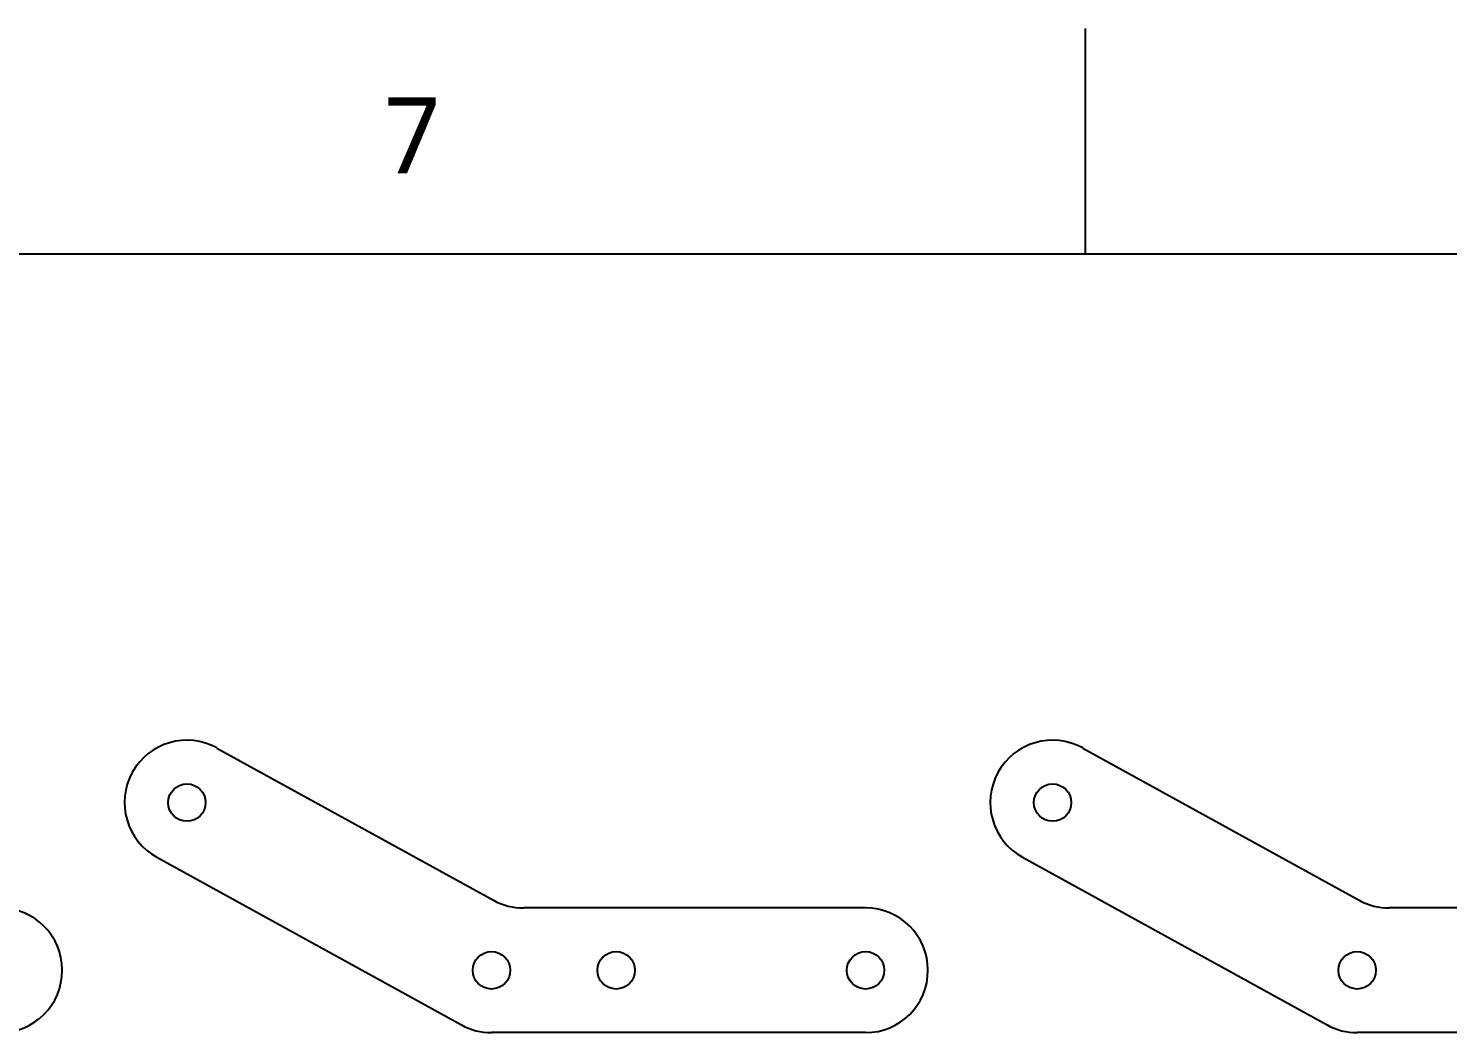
# Model space of a CAD drawing. Extents: x 0.1 to 34, y 0 to 22.
# Drawn here: x 5.2 to 9.681, y 18.791 to 21.962 of the extents above; entities that cross this region are included whole.
import ezdxf

# ---------------------------------------------------------------- set-up
doc = ezdxf.new("R2010")
doc.units = 0
doc.header["$LTSCALE"] = 0.5
doc.header["$MEASUREMENT"] = 0
for name, color, linetype in [('BORDER_FRAME', 7, 'CONTINUOUS'), ('BORDER_ZONES', 7, 'CONTINUOUS'), ('VISIBLE', 7, 'CONTINUOUS')]:
    doc.layers.add(name, color=color, linetype=linetype)
doc.styles.add('ONSHAPE-STANDARD', font='NotoSans-Regular.ttf')

msp = doc.modelspace()

# ---------------------------------------------------------------- linework, layer by layer
at = {"layer": 'BORDER_FRAME'}
msp.add_line((0.7875, 21.25), (33.2875, 21.25), dxfattribs=at)
at = {"layer": 'BORDER_ZONES'}
msp.add_line((8.5375, 21.25), (8.5375, 21.9625), dxfattribs=at)
at = {"layer": 'VISIBLE'}
for p, q in [((5.7957, 19.6897), (6.6686, 19.209)), ((8.529, 19.6897), (9.4019, 19.209)), ((5.6057, 19.3449), (6.5674, 18.8153)), ((8.339, 19.3449), (9.3007, 18.8153)), ((7.8435, 19.1845), (6.7636, 19.1845)), ((10.5767, 19.1845), (9.4969, 19.1845)), ((7.8435, 18.7908), (6.6624, 18.7908)), ((10.5767, 18.7908), (9.3956, 18.7908))]:
    msp.add_line(p, q, dxfattribs=at)
for centre in [(5.7007, 19.5173), (8.434, 19.5173), (6.6624, 18.9877), (7.0561, 18.9877), (7.8435, 18.9877), (9.3956, 18.9877)]:
    msp.add_circle(centre, 0.0591, dxfattribs=at)
for centre, start, end in [((5.7007, 19.5173), 61.157, 241.157), ((8.434, 19.5173), 61.157, 241.157), ((5.1102, 18.9877), 270, 90), ((6.7636, 19.3814), 241.157, 270), ((7.8435, 18.9877), 270, 90), ((9.4969, 19.3814), 241.157, 270), ((6.6624, 18.9877), 241.157, 270), ((9.3956, 18.9877), 241.157, 270)]:
    msp.add_arc(centre, 0.1969, start, end, dxfattribs=at)

# ---------------------------------------------------------------- texts
at = {"layer": 'BORDER_ZONES', "insert": (6.4125, 21.625), "char_height": 0.24, "attachment_point": 5, "style": 'ONSHAPE-STANDARD'}
msp.add_mtext('7', dxfattribs=at)

doc.saveas('drawing.dxf')
